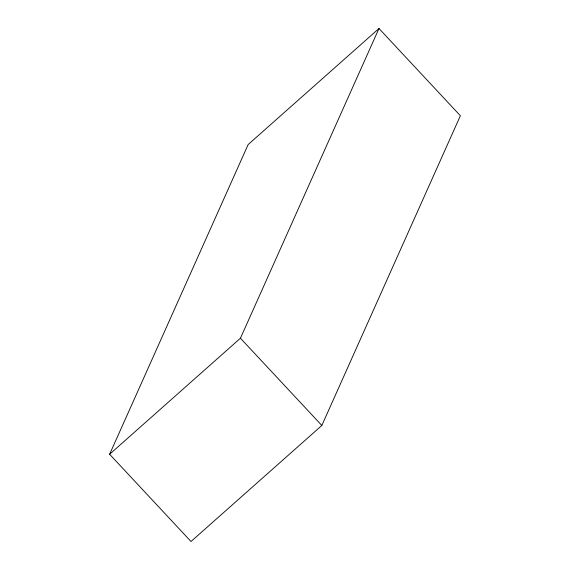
<?xml version="1.0" encoding="UTF-8"?>
<svg xmlns="http://www.w3.org/2000/svg" width="570" height="570" viewBox="0 0 570 570"><rect width="100%" height="100%" fill="white"/><g stroke="black" fill="none" stroke-linecap="round" stroke-linejoin="round"><path stroke-width="0.85" d="M109.625 454.254L248.164 144.538L378.986 28.5L460.375 115.746L321.836 425.462L191.014 541.5L109.625 454.254L240.44 338.217L378.986 28.5M240.44 338.217L321.836 425.462"/></g></svg>
